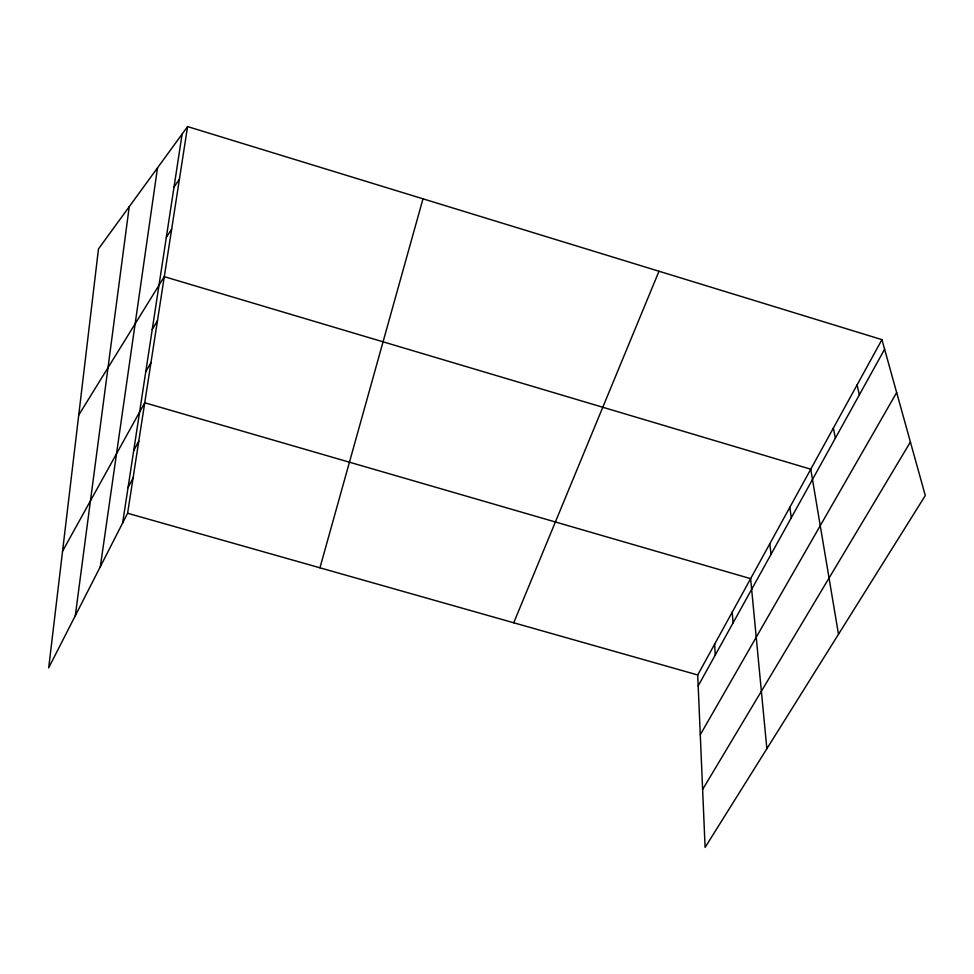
<?xml version="1.0" encoding="UTF-8"?>
<svg xmlns="http://www.w3.org/2000/svg" width="974" height="974" viewBox="0 0 974 974"><rect width="100%" height="100%" fill="white"/><g stroke="black" fill="none" stroke-linecap="round" stroke-linejoin="round"><path stroke-width="1.46" d="M75.302 615.726L129.225 206.695M100.334 566.673L157.496 167.881M122.627 523.001L182.126 134.047M187.568 126.583L98.484 248.918L48.7 667.823L127.606 513.249L187.568 126.583L881.945 339.646L925.3 495.559L705.103 847.417L697.713 674.97L881.945 339.646M319.947 567.818L422.996 198.83M513.724 622.788L658.996 271.247M128.044 487.597L133.073 477.978M133.694 450.645L138.783 441.185M62.567 551.174L144.736 402.773L750.625 578.653L766.867 748.714M698.175 685.903L884.611 349.228M145.771 371.703L150.958 362.632M700.269 734.761L896.652 392.546M152.236 329.468L157.471 320.641M702.619 789.476L910.41 442.013M78.736 415.082L164.289 276.665L810.758 469.2L838.492 634.257M166.323 237.364L171.667 229.133M174.029 187.045L179.411 179.167M127.606 513.249L697.713 674.97M857.047 384.961L859.372 394.799M833.354 428.085L835.363 438.166M789.829 507.308L791.302 517.742M769.801 543.76L771.043 554.328M732.253 612.098L733.069 622.885M714.624 644.179L715.269 655.039"/></g></svg>
